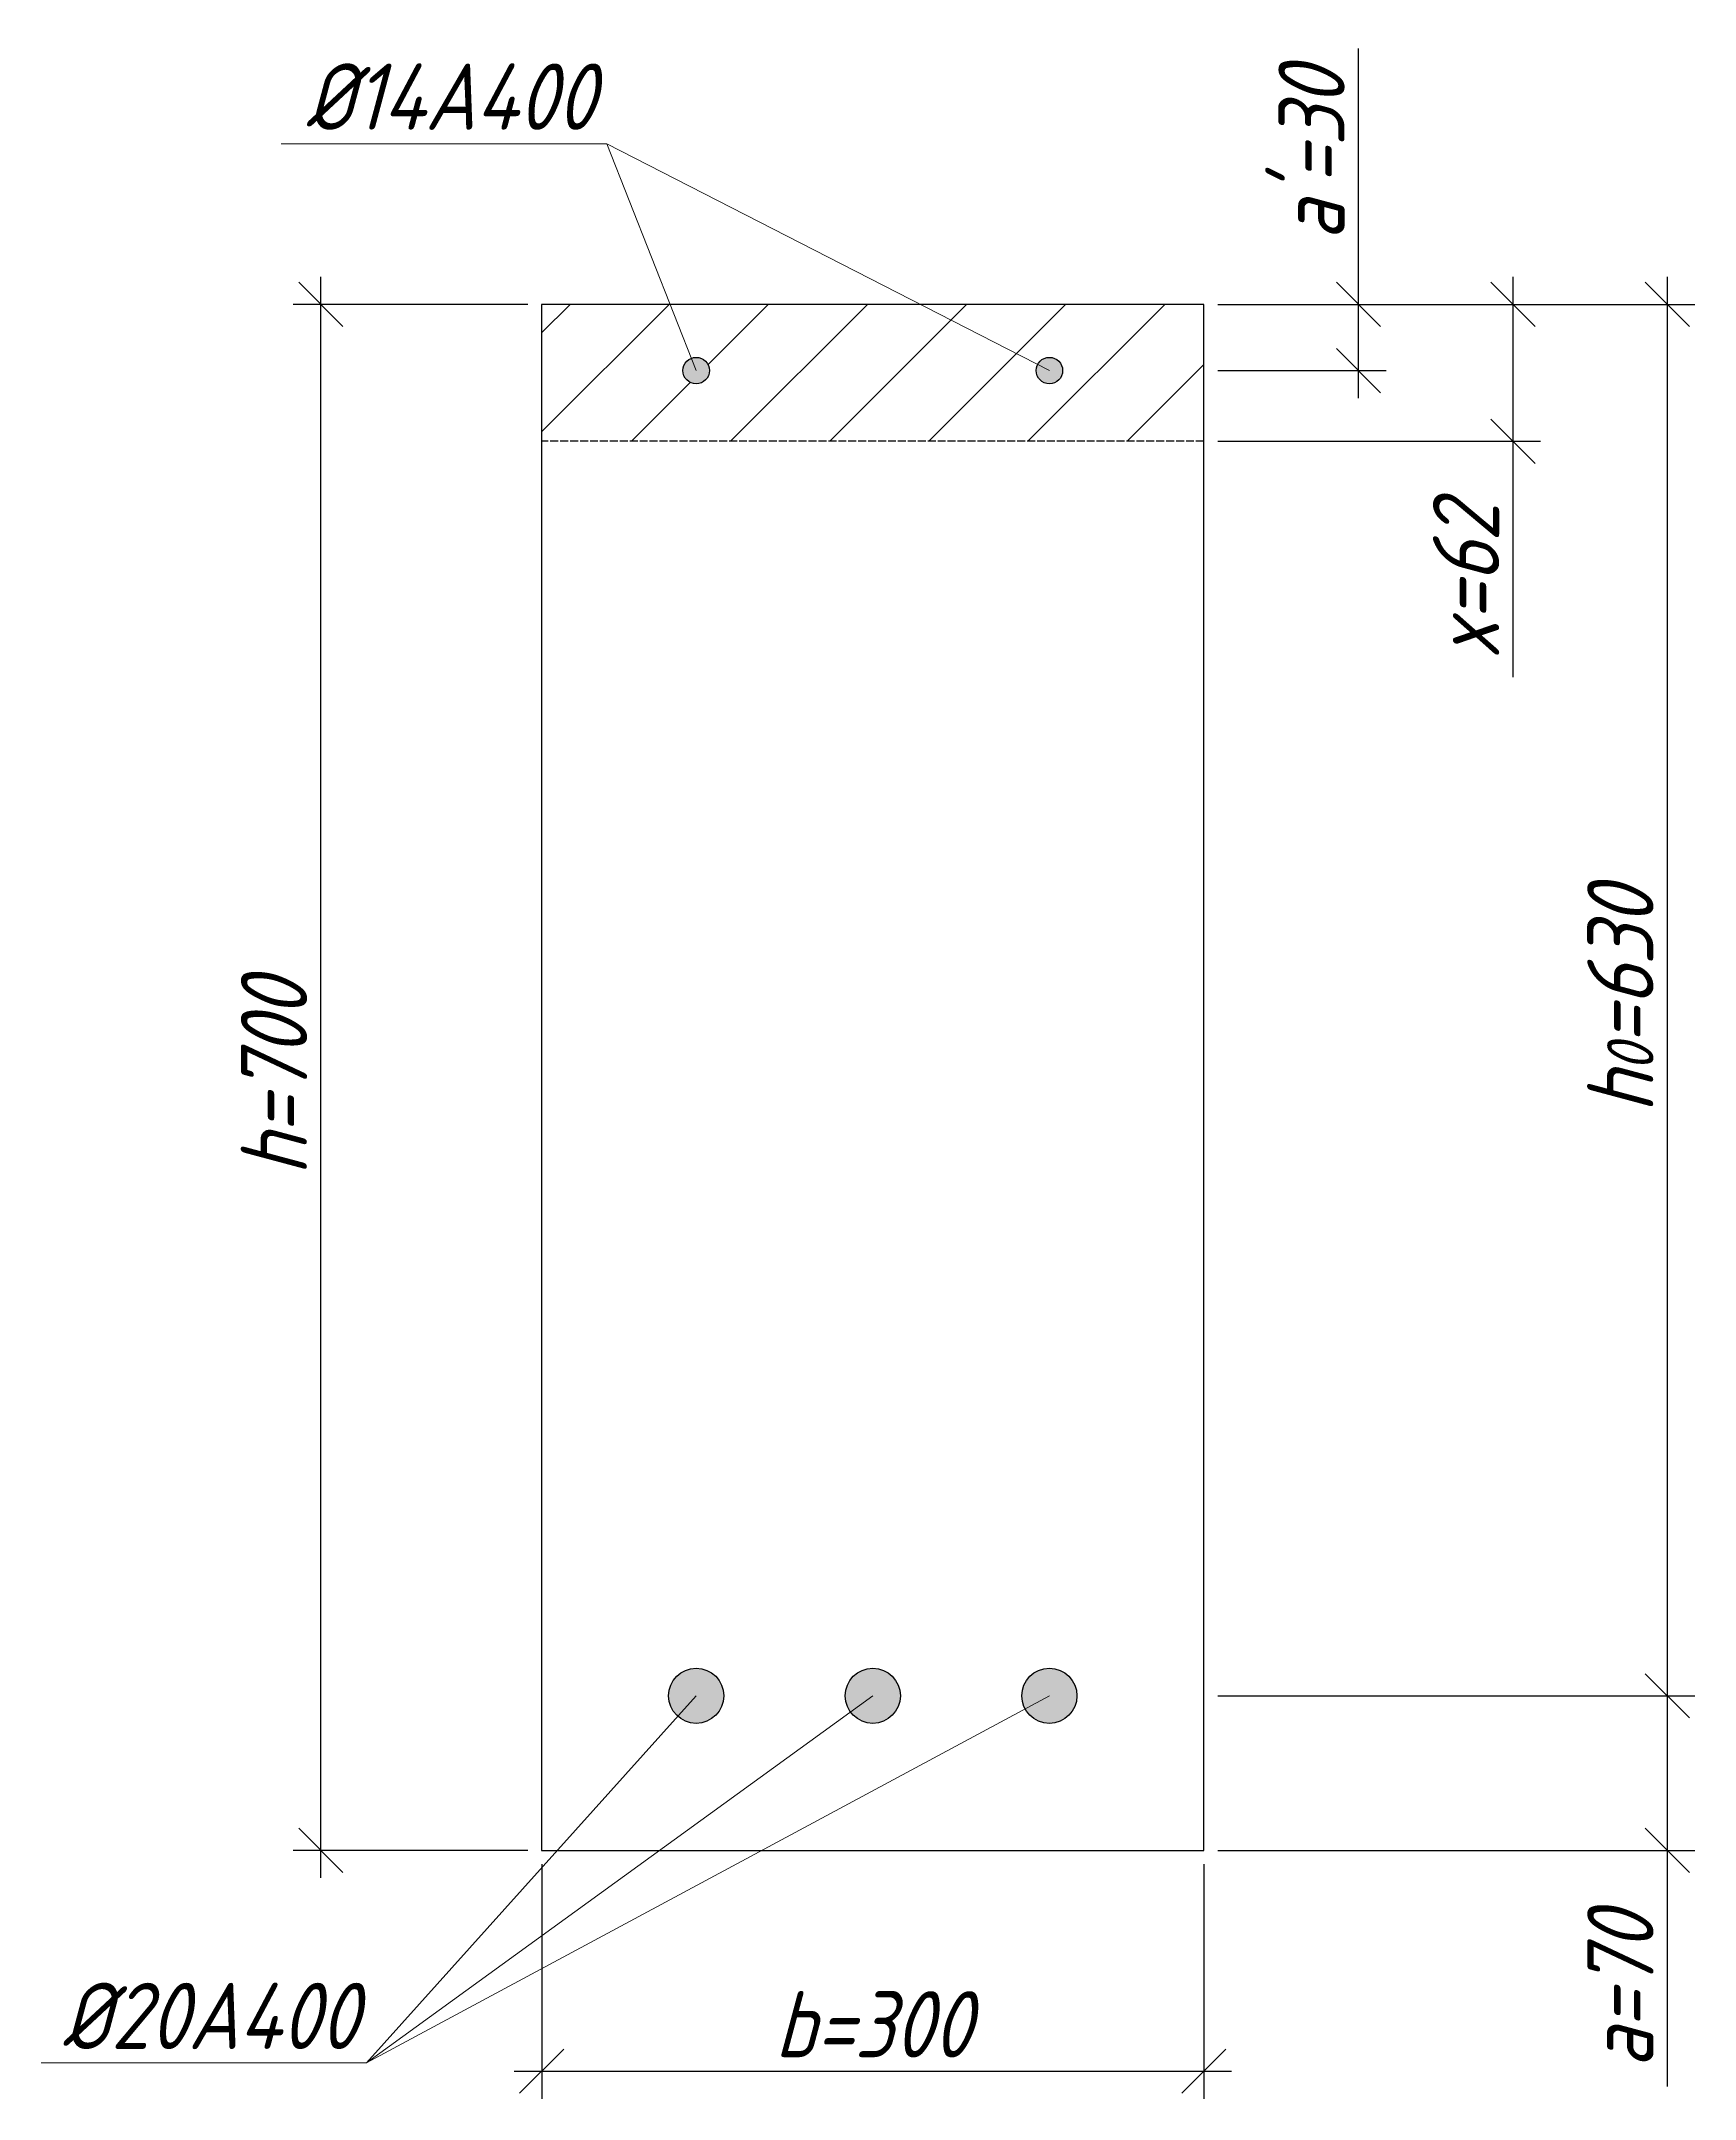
# Model space of a CAD drawing. Header units: millimetres. Extents: x -180 to 58926, y -10791 to 13515.
# Drawn here: x 3456 to 4206, y -5128 to -4196 of the extents above; entities that cross this region are included whole.
import ezdxf

# ---------------------------------------------------------------- set-up
doc = ezdxf.new("R2010")
doc.units = ezdxf.units.MM
doc.linetypes.add('ACAD_ISO02W100', pattern=[15, 12, -3])
for name, color, linetype, lineweight in [('basic', 95, 'Continuous', 30), ('hatch', 117, 'ACAD_ISO02W100', 25), ('hatching', 225, 'Continuous', 20), ('size', 45, 'Continuous', 20), ('text', 13, 'Continuous', 20), ('thin', 153, 'Continuous', 18)]:
    doc.layers.add(name, color=color, linetype=linetype, lineweight=lineweight)
doc.styles.add('Structures', font='isocpeur.ttf', dxfattribs={"width": 0.85, "oblique": 15})
doc.dimstyles.new('Structures', dxfattribs={"dimtxt": 3, "dimasz": 2, "dimexe": 1.25, "dimexo": 0.625, "dimtad": 1, "dimtxsty": 'Structures', "dimblk": 'OBLIQUE', "dimcen": 2.5, "dimdle": 1.25, "dimadec": 0, "dimazin": 0, "dimtfac": 1, "dimtmove": 0, "dimatfit": 3, "dimfxl": 1, "dimarcsym": 0})

# ---------------------------------------------------------------- blocks, each defined once
blk = doc.blocks.new('_Oblique')
at = {"color": 0, "linetype": 'ByBlock', "lineweight": -2}
blk.add_line((-0.5, -0.5), (0.5, 0.5), dxfattribs=at)
blk = doc.blocks.new('*D182')
at = {"layer": 'Defpoints', "color": 0, "transparency": 16777216}
for p in [(3683.16, -5015.36), (3983.16, -5015.36), (3983.16, -5115.36)]:
    blk.add_point(p, dxfattribs=at)
at = {"layer": 'size', "color": 0, "lineweight": -2, "transparency": 16777216}
for p, q in [((3683.16, -5021.61), (3683.16, -5127.86)), ((3983.16, -5021.61), (3983.16, -5127.86)), ((3670.66, -5115.36), (3995.66, -5115.36))]:
    blk.add_line(p, q, dxfattribs=at)
at = {"layer": 'size', "color": 0, "lineweight": -2, "transparency": 16777216, "xscale": 20, "yscale": 20, "zscale": 20, "rotation": 180}
blk.add_blockref('_Oblique', (3683.16, -5115.36), dxfattribs=at)
at = {"layer": 'size', "color": 0, "lineweight": -2, "transparency": 16777216, "xscale": 20, "yscale": 20, "zscale": 20}
blk.add_blockref('_Oblique', (3983.16, -5115.36), dxfattribs=at)
at = {"layer": 'size', "color": 0, "transparency": 16777216, "insert": (3833.16, -5094.11), "char_height": 30, "attachment_point": 5, "style": 'Structures'}
blk.add_mtext('b=300', dxfattribs=at)
blk = doc.blocks.new('*D183')
at = {"layer": 'Defpoints', "color": 0, "transparency": 16777216}
for p in [(3583.16, -4315.36), (3683.16, -4315.36), (3683.16, -5015.36)]:
    blk.add_point(p, dxfattribs=at)
at = {"layer": 'size', "color": 0, "lineweight": -2, "transparency": 16777216}
for p, q in [((3583.16, -5027.86), (3583.16, -4302.86)), ((3676.91, -4315.36), (3570.66, -4315.36)), ((3676.91, -5015.36), (3570.66, -5015.36))]:
    blk.add_line(p, q, dxfattribs=at)
at = {"layer": 'size', "color": 0, "lineweight": -2, "transparency": 16777216, "xscale": 20, "yscale": 20, "zscale": 20}
for p, rotation in [((3583.16, -4315.36), 90), ((3583.16, -5015.36), 270)]:
    blk.add_blockref('_Oblique', p, dxfattribs=dict(at, rotation=rotation))
at = {"layer": 'size', "color": 0, "transparency": 16777216, "insert": (3561.91, -4665.36), "char_height": 30, "attachment_point": 5, "rotation": 90, "style": 'Structures'}
blk.add_mtext('h=700', dxfattribs=at)
blk = doc.blocks.new('*D184')
at = {"layer": 'Defpoints', "color": 0, "transparency": 16777216}
for p in [(3983.16, -4315.36), (3983.16, -4945.36), (4193.06, -4945.36)]:
    blk.add_point(p, dxfattribs=at)
at = {"layer": 'size', "color": 0, "lineweight": -2, "transparency": 16777216}
for p, q in [((4193.06, -4302.86), (4193.06, -4957.86)), ((3989.41, -4315.36), (4205.56, -4315.36)), ((3989.41, -4945.36), (4205.56, -4945.36))]:
    blk.add_line(p, q, dxfattribs=at)
at = {"layer": 'size', "color": 0, "lineweight": -2, "transparency": 16777216, "xscale": 20, "yscale": 20, "zscale": 20}
for p, rotation in [((4193.06, -4315.36), 90), ((4193.06, -4945.36), 270)]:
    blk.add_blockref('_Oblique', p, dxfattribs=dict(at, rotation=rotation))
at = {"layer": 'size', "color": 0, "transparency": 16777216, "insert": (4171.81, -4630.36), "char_height": 30, "attachment_point": 5, "rotation": 90, "style": 'Structures'}
blk.add_mtext('h{\\H0.7x;\\S^ 0;}=630', dxfattribs=at)
blk = doc.blocks.new('*D185')
at = {"layer": 'Defpoints', "color": 0, "transparency": 16777216}
for p in [(3983.16, -4945.36), (3983.16, -5015.36), (4193.06, -5015.36)]:
    blk.add_point(p, dxfattribs=at)
at = {"layer": 'size', "color": 0, "lineweight": -2, "transparency": 16777216}
for p, q in [((4193.06, -4932.86), (4193.06, -5015.36)), ((3989.41, -4945.36), (4205.56, -4945.36)), ((3989.41, -5015.36), (4205.56, -5015.36)), ((4193.06, -5015.36), (4193.06, -5122.2))]:
    blk.add_line(p, q, dxfattribs=at)
at = {"layer": 'size', "color": 0, "lineweight": -2, "transparency": 16777216, "xscale": 20, "yscale": 20, "zscale": 20}
for p, rotation in [((4193.06, -4945.36), 90), ((4193.06, -5015.36), 270)]:
    blk.add_blockref('_Oblique', p, dxfattribs=dict(at, rotation=rotation))
at = {"layer": 'size', "color": 0, "transparency": 16777216, "insert": (4171.81, -5078.78), "char_height": 30, "attachment_point": 5, "rotation": 90, "style": 'Structures'}
blk.add_mtext('a=70', dxfattribs=at)
blk = doc.blocks.new('*D186')
at = {"layer": 'Defpoints', "color": 0, "transparency": 16777216}
for p in [(3983.16, -4315.36), (4053.16, -4315.36), (3983.16, -4345.36)]:
    blk.add_point(p, dxfattribs=at)
at = {"layer": 'size', "color": 0, "lineweight": -2, "transparency": 16777216}
for p, q in [((4053.16, -4315.36), (4053.16, -4199.6)), ((3989.41, -4315.36), (4065.66, -4315.36)), ((4053.16, -4357.86), (4053.16, -4315.36)), ((3989.41, -4345.36), (4065.66, -4345.36))]:
    blk.add_line(p, q, dxfattribs=at)
at = {"layer": 'size', "color": 0, "lineweight": -2, "transparency": 16777216, "xscale": 20, "yscale": 20, "zscale": 20}
for p, rotation in [((4053.16, -4315.36), 90), ((4053.16, -4345.36), 270)]:
    blk.add_blockref('_Oblique', p, dxfattribs=dict(at, rotation=rotation))
at = {"layer": 'size', "color": 0, "transparency": 16777216, "insert": (4031.91, -4247.48), "char_height": 30, "attachment_point": 5, "rotation": 90, "style": 'Structures'}
blk.add_mtext("a'=30", dxfattribs=at)
blk = doc.blocks.new('*D187')
at = {"layer": 'Defpoints', "color": 0, "transparency": 16777216}
for p in [(3983.16, -4315.36), (3983.16, -4377.36), (4123.16, -4377.36)]:
    blk.add_point(p, dxfattribs=at)
at = {"layer": 'size', "color": 0, "lineweight": -2, "transparency": 16777216}
for p, q in [((4123.16, -4302.86), (4123.16, -4377.36)), ((3989.41, -4315.36), (4135.66, -4315.36)), ((3989.41, -4377.36), (4135.66, -4377.36)), ((4123.16, -4377.36), (4123.16, -4484.2))]:
    blk.add_line(p, q, dxfattribs=at)
at = {"layer": 'size', "color": 0, "lineweight": -2, "transparency": 16777216, "xscale": 20, "yscale": 20, "zscale": 20}
for p, rotation in [((4123.16, -4315.36), 90), ((4123.16, -4377.36), 270)]:
    blk.add_blockref('_Oblique', p, dxfattribs=dict(at, rotation=rotation))
at = {"layer": 'size', "color": 0, "transparency": 16777216, "insert": (4101.91, -4440.78), "char_height": 30, "attachment_point": 5, "rotation": 90, "style": 'Structures'}
blk.add_mtext('x=62', dxfattribs=at)

msp = doc.modelspace()

# ---------------------------------------------------------------- hatches: boundary and pattern name
at = {"layer": 'basic'}
h = msp.add_hatch(color=256, dxfattribs=at)
h.dxf.hatch_style = 1
h.paths.add_polyline_path([(3747.156, -4345.363, 1), (3759.156, -4345.363, 1)])
h.paths.add_polyline_path([(3907.156, -4345.363, 1), (3919.156, -4345.363, 1)])
h = msp.add_hatch(color=256, dxfattribs=at)
h.dxf.hatch_style = 1
h.paths.add_polyline_path([(3740.656, -4945.363, 1), (3765.656, -4945.363, 1)])
h.paths.add_polyline_path([(3845.656, -4945.363, 1), (3820.656, -4945.363, 1)])
h.paths.add_polyline_path([(3925.656, -4945.363, 1), (3900.656, -4945.363, 1)])
at = {"layer": 'hatching'}
h = msp.add_hatch(dxfattribs=at)
h.set_pattern_fill('ANSI31', color=256, scale=10)
h.set_pattern_definition([(45, (-424.842, -5248.234), (-22.45064, 22.45064), [])])
h.paths.add_polyline_path([(3683.156, -4377.363), (3983.156, -4377.363), (3983.156, -4315.363), (3683.156, -4315.363)])
h.paths.add_polyline_path([(3907.156, -4345.363, -1), (3919.156, -4345.363, -1)], flags=16)
h.paths.add_polyline_path([(3747.156, -4345.363, -1), (3759.156, -4345.363, -1)], flags=16)

# ---------------------------------------------------------------- linework, layer by layer
at = {"layer": 'basic'}
for p, q in [((3983.156, -4315.363), (3683.156, -4315.363)), ((3683.156, -4315.363), (3683.156, -5015.363)), ((3983.156, -5015.363), (3983.156, -4315.363)), ((3683.156, -5015.363), (3983.156, -5015.363))]:
    msp.add_line(p, q, dxfattribs=at)
for centre, radius in [((3753.156, -4345.363), 6), ((3913.156, -4345.363), 6), ((3753.156, -4945.363), 12.5), ((3833.156, -4945.363), 12.5), ((3913.156, -4945.363), 12.5)]:
    msp.add_circle(centre, radius, dxfattribs=at)
at = {"layer": 'hatch', "ltscale": 0.3}
msp.add_line((3983.156, -4377.363), (3683.156, -4377.363), dxfattribs=at)
at = {"layer": 'thin'}
for p, q in [((3712.642, -4242.616), (3565.206, -4242.616)), ((3712.642, -4242.616), (3753.156, -4345.363)), ((3712.642, -4242.616), (3913.156, -4345.363)), ((3753.156, -4945.363), (3603.853, -5111.613)), ((3603.853, -5111.613), (3833.156, -4945.363)), ((3603.853, -5111.613), (3913.156, -4945.363)), ((3603.853, -5111.613), (3456.417, -5111.613))]:
    msp.add_line(p, q, dxfattribs=at)

# ---------------------------------------------------------------- texts
at = {"layer": 'text', "char_height": 30, "width": 137.52879, "attachment_point": 5, "style": 'Structures'}
for s, insert in [('%%C14A400', (3641.71, -4221.354)), ('%%C20A400', (3532.921, -5090.35))]:
    msp.add_mtext(s, dxfattribs=dict(at, insert=insert))

# ---------------------------------------------------------------- dimensions: what is measured, and where the dimension line sits
at = {"layer": 'size'}
for base, p1, p2, text, picture, middle in [((4053.156, -4315.363), (3983.156, -4345.363), (3983.156, -4315.363), "a'=<>", '*D186', (4031.906, -4247.481)), ((3583.156, -4315.363), (3683.156, -5015.363), (3683.156, -4315.363), 'h=<>', '*D183', (3561.906, -4665.363)), ((4193.06, -4945.363), (3983.156, -4315.363), (3983.156, -4945.363), 'h{\\H0.7x;\\S^ 0;}=<>', '*D184', (4171.81, -4630.363)), ((4123.156, -4377.363), (3983.156, -4315.363), (3983.156, -4377.363), 'x=<>', '*D187', (4101.906, -4440.782)), ((4193.06, -5015.363), (3983.156, -4945.363), (3983.156, -5015.363), 'a=<>', '*D185', (4171.81, -5078.782))]:
    dim = msp.add_linear_dim(base=base, p1=p1, p2=p2, angle=90, text=text, dimstyle='Structures', dxfattribs=at)
    dim.commit()
    dim.dimension.update_dxf_attribs({"geometry": picture, "text_midpoint": middle})
dim = msp.add_linear_dim(base=(3983.156, -5115.363), p1=(3683.156, -5015.363), p2=(3983.156, -5015.363), text='b=<>', dimstyle='Structures', dxfattribs=at)
dim.commit()
dim.dimension.update_dxf_attribs({"geometry": '*D182', "text_midpoint": (3833.156, -5094.113)})

doc.saveas('drawing.dxf')
